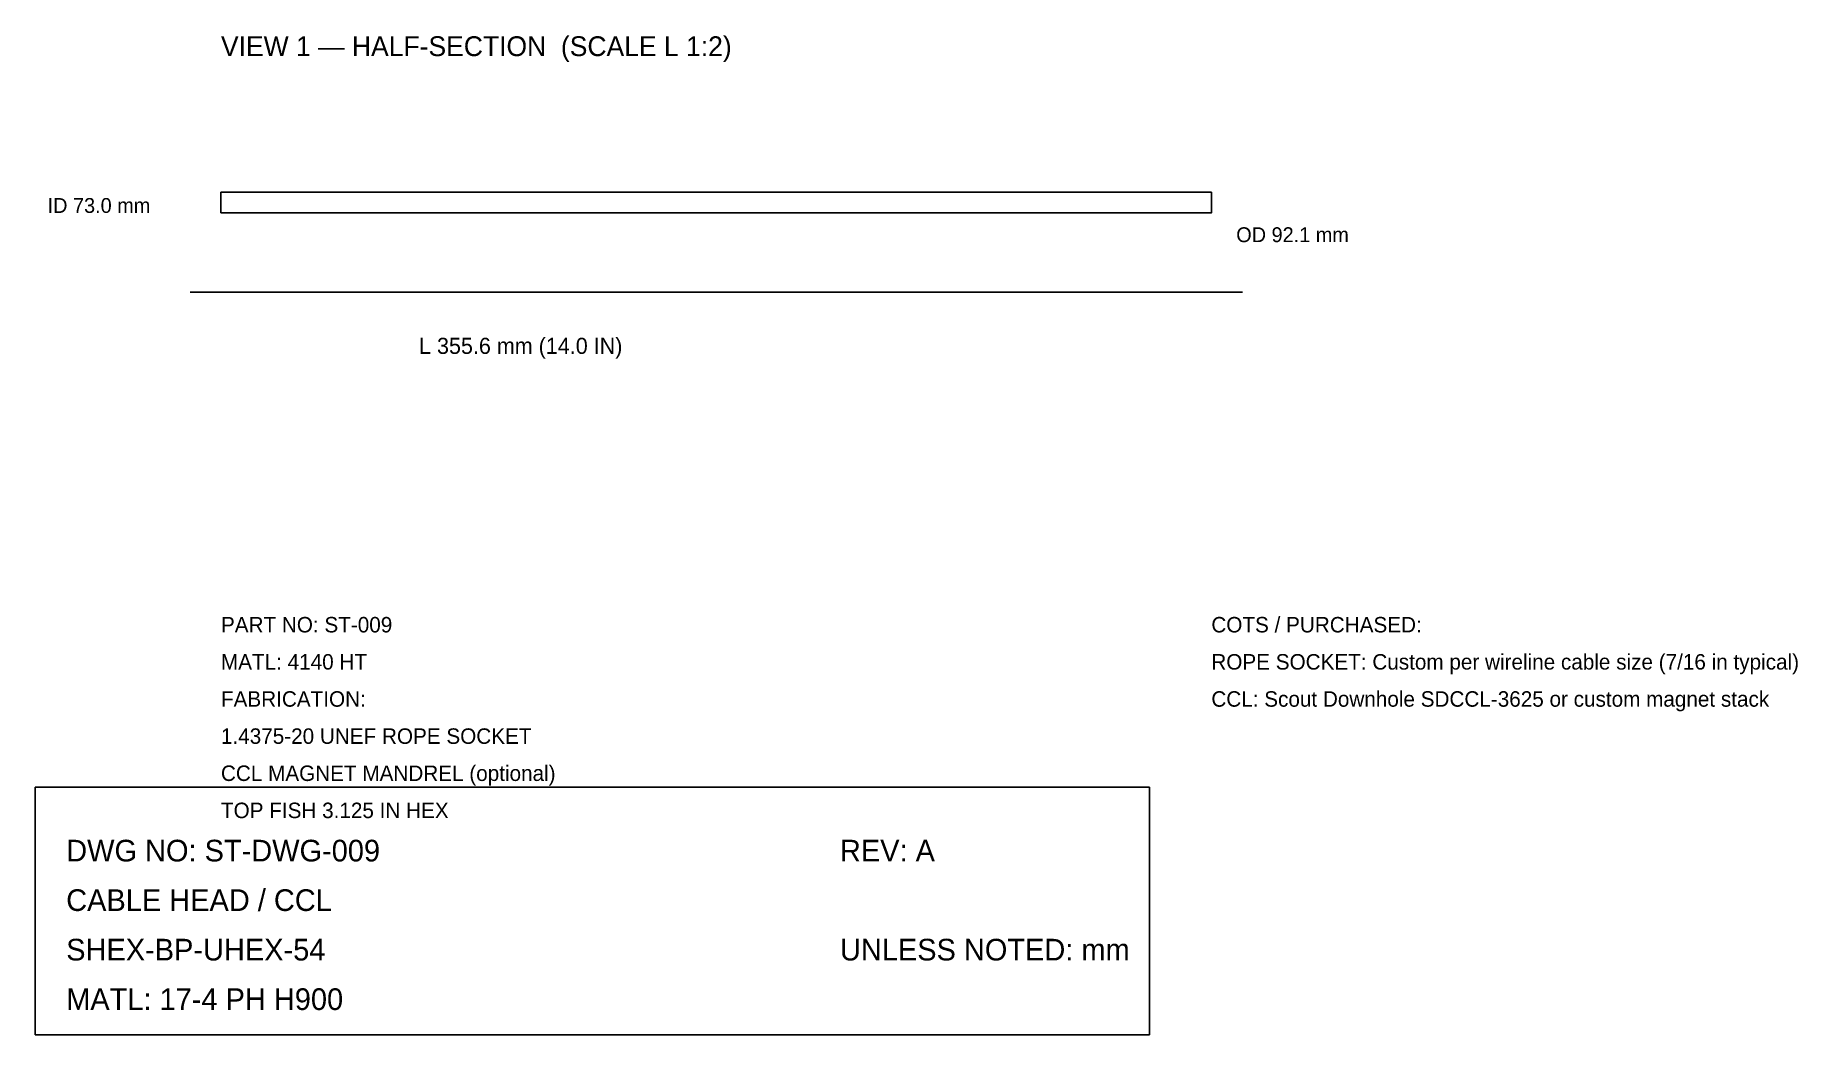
# Model space of a CAD drawing. Header units: millimetres. Extents: x 10 to 295, y 10 to 171.
import ezdxf

# ---------------------------------------------------------------- set-up
doc = ezdxf.new("R2010")
doc.units = ezdxf.units.MM
for name, color, linetype in [('CENTER', 1, 'Continuous'), ('DIM', 3, 'Continuous'), ('OUTLINE', 7, 'Continuous'), ('TEXT', 2, 'Continuous')]:
    doc.layers.add(name, color=color, linetype=linetype)

msp = doc.modelspace()

# ---------------------------------------------------------------- linework, layer by layer
at = {"layer": 'CENTER'}
msp.add_line((35, 130), (205.02, 130), dxfattribs=at)
at = {"layer": 'OUTLINE'}
for points in [[(40, 142.779375), (200.02, 142.779375), (200.02, 146.113125), (40, 146.113125), (40, 142.779375)], [(10, 10), (190, 10), (190, 50), (10, 50), (10, 10)]]:
    msp.add_lwpolyline(points, dxfattribs=at)

# ---------------------------------------------------------------- texts
at = {"layer": 'DIM'}
for s, height, p in [('ID 73.0 mm', 2.4, (12, 142.779375)), ('OD 92.1 mm', 2.4, (204.02, 138.056562)), ('L 355.6 mm (14.0 IN)', 2.6, (72.004, 120))]:
    msp.add_text(s, height=height, dxfattribs=at).set_placement(p)
at = {"layer": 'TEXT'}
for s, height, p in [('VIEW 1 — HALF-SECTION  (SCALE L 1:2)', 3.2, (40, 168.113125)), ('PART NO: ST-009', 2.5, (40, 75)), ('COTS / PURCHASED:', 2.5, (200, 75)), ('MATL: 4140 HT', 2.5, (40, 69)), ('ROPE SOCKET: Custom per wireline cable size (7/16 in typical)', 2.5, (200, 69)), ('FABRICATION:', 2.5, (40, 63)), ('CCL: Scout Downhole SDCCL-3625 or custom magnet stack', 2.5, (200, 63)), ('1.4375-20 UNEF ROPE SOCKET', 2.5, (40, 57)), ('CCL MAGNET MANDREL (optional)', 2.5, (40, 51)), ('TOP FISH 3.125 IN HEX', 2.5, (40, 45)), ('DWG NO: ST-DWG-009', 3.5, (15, 38)), ('REV: A', 3.5, (140, 38)), ('CABLE HEAD / CCL', 3.5, (15, 30)), ('SHEX-BP-UHEX-54', 3.5, (15, 22)), ('UNLESS NOTED: mm', 3.5, (140, 22)), ('MATL: 17-4 PH H900', 3.5, (15, 14))]:
    msp.add_text(s, height=height, dxfattribs=at).set_placement(p)

doc.saveas('drawing.dxf')
